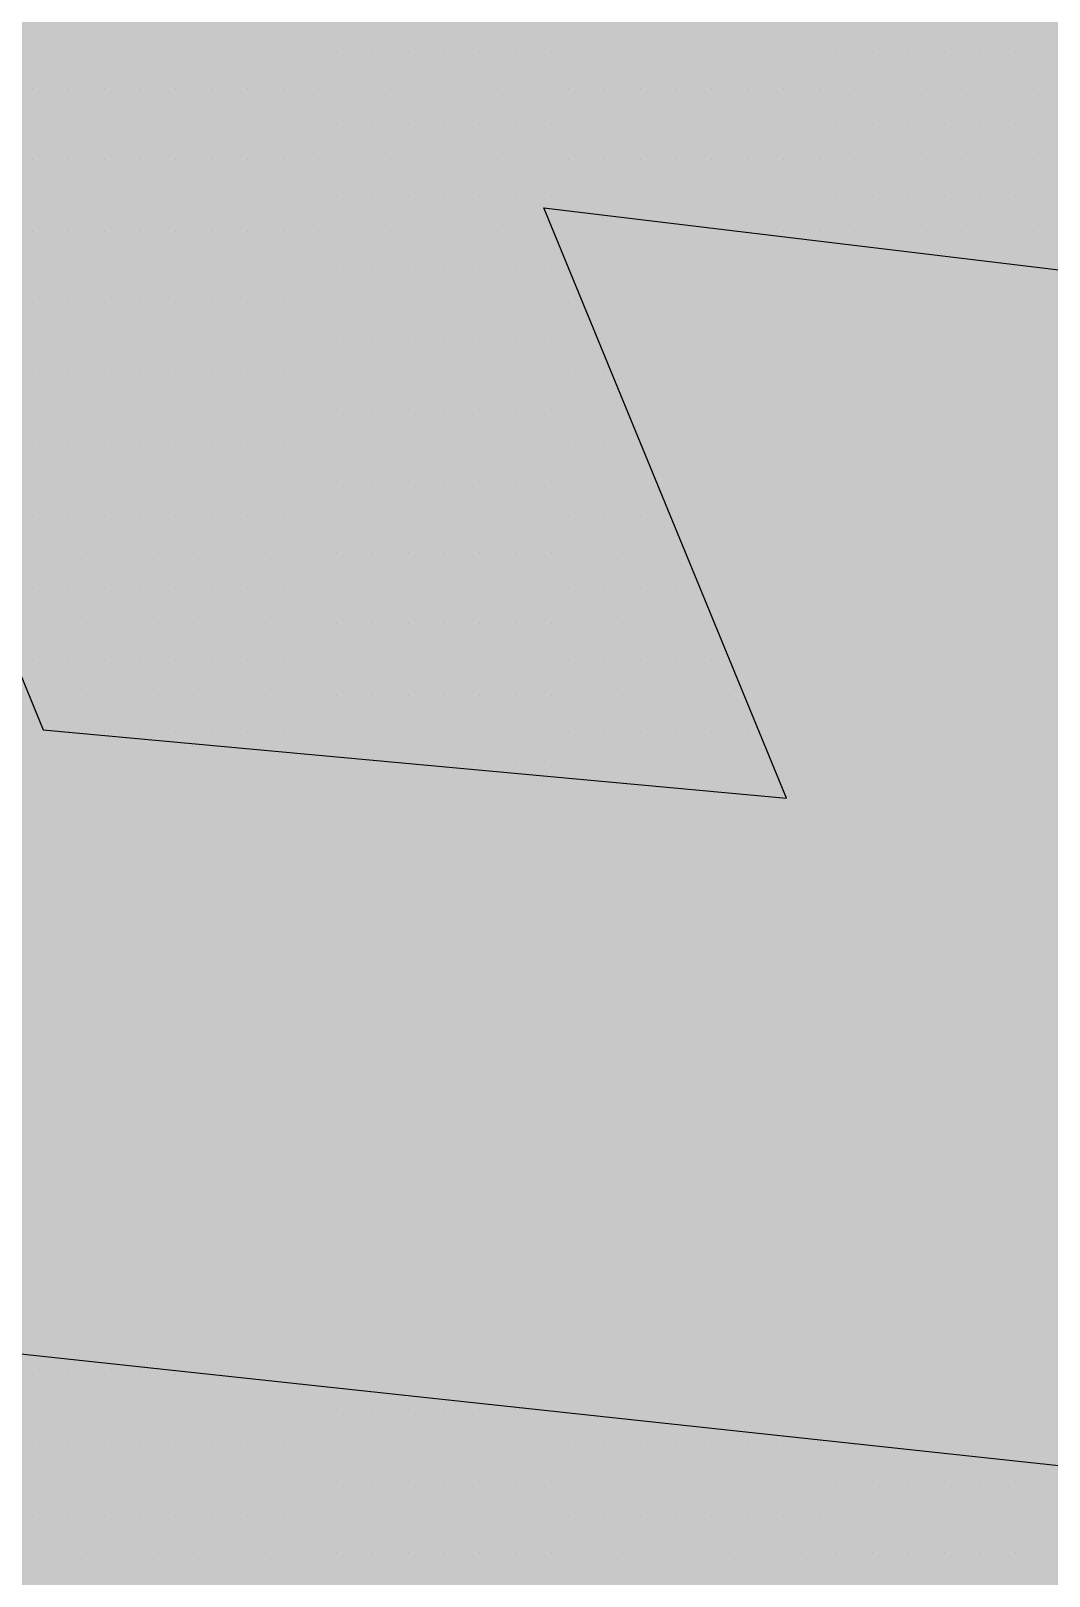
# Paper-space layout 'Layout1' of a CAD drawing. Extents: x -43 to 2298, y -18 to 768.
# Drawn here: x 144.952 to 146.521, y 257.531 to 259.912 of the extents above; entities that cross this region are included whole.
import ezdxf

# ---------------------------------------------------------------- set-up
doc = ezdxf.new("R2010")
doc.units = 0
doc.header["$LTSCALE"] = 2
doc.linetypes.add('CACHEX2', pattern=[0.75, 0.5, -0.25])
doc.layers.add('CARTOUCHE', color=7, linetype='Continuous')
doc.layers.add('LOGO', color=7, linetype='Continuous')

# ---------------------------------------------------------------- blocks, each defined once
blk = doc.blocks.new('A$C715108E3')
at = {"layer": 'LOGO', "color": 131}
for p, q in [((-1.6721, -16.909), (-1.6721, -16.909)), ((-1.5806, -16.909), (-1.5806, -16.909)), ((-1.4888, -16.909), (-1.4888, -16.909)), ((-1.397, -16.909), (-1.397, -16.909)), ((-1.3051, -16.909), (-1.3051, -16.909)), ((-1.2137, -16.909), (-1.2137, -16.909)), ((-1.1219, -16.909), (-1.1219, -16.909)), ((-1.0298, -16.909), (-1.0298, -16.909)), ((-0.9386, -16.909), (-0.9386, -16.909)), ((-0.8465, -16.909), (-0.8465, -16.909)), ((-0.7549, -16.909), (-0.7549, -16.909)), ((-0.6633, -16.909), (-0.6633, -16.909)), ((-0.5712, -16.909), (-0.5712, -16.909)), ((-0.4796, -16.909), (-0.4796, -16.909)), ((-0.3879, -16.909), (-0.3879, -16.909)), ((-0.2963, -16.909), (-0.2963, -16.909)), ((-0.2043, -16.909), (-0.2043, -16.909)), ((-0.1124, -16.909), (-0.1124, -16.909)), ((-0.0212, -16.909), (-0.0212, -16.909)), ((0.0708, -16.909), (0.0708, -16.909)), ((0.1627, -16.909), (0.1627, -16.909)), ((0.2541, -16.909), (0.2541, -16.909)), ((0.346, -16.909), (0.346, -16.909)), ((0.4378, -16.909), (0.4378, -16.909)), ((0.5293, -16.909), (0.5293, -16.909)), ((0.6211, -16.909), (0.6211, -16.909)), ((0.7131, -16.909), (0.7131, -16.909)), ((0.8044, -16.909), (0.8044, -16.909)), ((-1.7182, -17.0003), (-1.7182, -17.0003)), ((-1.6264, -17.0003), (-1.6264, -17.0003)), ((-1.5345, -17.0003), (-1.5345, -17.0003)), ((-1.4427, -17.0003), (-1.4427, -17.0003)), ((-1.3512, -17.0003), (-1.3512, -17.0003)), ((-1.2594, -17.0003), (-1.2594, -17.0003)), ((-1.1674, -17.0003), (-1.1674, -17.0003)), ((-1.0761, -17.0003), (-1.0761, -17.0003)), ((-0.9841, -17.0003), (-0.9841, -17.0003)), ((-0.8921, -17.0003), (-0.8921, -17.0003)), ((-0.801, -17.0003), (-0.801, -17.0003)), ((-0.709, -17.0003), (-0.709, -17.0003)), ((-0.6173, -17.0003), (-0.6173, -17.0003)), ((-0.5257, -17.0003), (-0.5257, -17.0003)), ((-0.434, -17.0003), (-0.434, -17.0003)), ((-0.342, -17.0003), (-0.342, -17.0003)), ((-0.2508, -17.0003), (-0.2508, -17.0003)), ((-0.1587, -17.0003), (-0.1587, -17.0003)), ((-0.0667, -17.0003), (-0.0667, -17.0003)), ((0.0251, -17.0003), (0.0251, -17.0003)), ((0.1166, -17.0003), (0.1166, -17.0003)), ((0.2084, -17.0003), (0.2084, -17.0003)), ((0.3002, -17.0003), (0.3002, -17.0003)), ((0.3917, -17.0003), (0.3917, -17.0003)), ((0.4835, -17.0003), (0.4835, -17.0003)), ((0.5755, -17.0003), (0.5755, -17.0003)), ((0.6668, -17.0003), (0.6668, -17.0003)), ((0.7588, -17.0003), (0.7588, -17.0003)), ((0.8507, -17.0003), (0.8507, -17.0003)), ((-1.6721, -17.0928), (-1.6721, -17.0928)), ((-1.5806, -17.0928), (-1.5806, -17.0928)), ((-1.4888, -17.0928), (-1.4888, -17.0928)), ((-1.397, -17.0928), (-1.397, -17.0928)), ((-1.3051, -17.0928), (-1.3051, -17.0928)), ((-1.2137, -17.0928), (-1.2137, -17.0928)), ((-1.1219, -17.0928), (-1.1219, -17.0928)), ((-1.0298, -17.0928), (-1.0298, -17.0928)), ((-0.9386, -17.0928), (-0.9386, -17.0928)), ((-0.8465, -17.0928), (-0.8465, -17.0928)), ((-0.7549, -17.0928), (-0.7549, -17.0928)), ((-0.6633, -17.0928), (-0.6633, -17.0928)), ((-0.5712, -17.0928), (-0.5712, -17.0928)), ((-0.4796, -17.0928), (-0.4796, -17.0928)), ((-0.3879, -17.0928), (-0.3879, -17.0928)), ((-0.2963, -17.0928), (-0.2963, -17.0928)), ((-0.2043, -17.0928), (-0.2043, -17.0928)), ((-0.1124, -17.0928), (-0.1124, -17.0928)), ((-0.0212, -17.0928), (-0.0212, -17.0928)), ((0.0708, -17.0928), (0.0708, -17.0928)), ((0.1627, -17.0928), (0.1627, -17.0928)), ((0.2541, -17.0928), (0.2541, -17.0928)), ((0.346, -17.0928), (0.346, -17.0928)), ((0.4378, -17.0928), (0.4378, -17.0928)), ((0.5293, -17.0928), (0.5293, -17.0928)), ((0.6211, -17.0928), (0.6211, -17.0928)), ((0.7131, -17.0928), (0.7131, -17.0928)), ((0.8044, -17.0928), (0.8044, -17.0928)), ((-1.7182, -17.1843), (-1.7182, -17.1843)), ((-1.6264, -17.1843), (-1.6264, -17.1843)), ((-1.5345, -17.1843), (-1.5345, -17.1843)), ((-1.4427, -17.1843), (-1.4427, -17.1843)), ((-1.3512, -17.1843), (-1.3512, -17.1843)), ((-1.2594, -17.1843), (-1.2594, -17.1843)), ((-1.1674, -17.1843), (-1.1674, -17.1843)), ((-1.0761, -17.1843), (-1.0761, -17.1843)), ((-0.9841, -17.1843), (-0.9841, -17.1843)), ((-0.8921, -17.1843), (-0.8921, -17.1843)), ((-0.801, -17.1843), (-0.801, -17.1843)), ((-0.709, -17.1843), (-0.709, -17.1843)), ((-0.6173, -17.1843), (-0.6173, -17.1843)), ((-0.5257, -17.1843), (-0.5257, -17.1843)), ((-0.434, -17.1843), (-0.434, -17.1843)), ((-0.342, -17.1843), (-0.342, -17.1843)), ((-0.2508, -17.1843), (-0.2508, -17.1843)), ((-0.1587, -17.1843), (-0.1587, -17.1843)), ((-0.0667, -17.1843), (-0.0667, -17.1843)), ((0.0251, -17.1843), (0.0251, -17.1843)), ((0.1166, -17.1843), (0.1166, -17.1843)), ((0.2084, -17.1843), (0.2084, -17.1843)), ((0.3002, -17.1843), (0.3002, -17.1843)), ((0.3917, -17.1843), (0.3917, -17.1843)), ((0.4835, -17.1843), (0.4835, -17.1843)), ((0.5755, -17.1843), (0.5755, -17.1843)), ((0.6668, -17.1843), (0.6668, -17.1843)), ((0.7588, -17.1843), (0.7588, -17.1843)), ((0.8507, -17.1843), (0.8507, -17.1843)), ((-1.6721, -17.2756), (-1.6721, -17.2756)), ((-1.5806, -17.2756), (-1.5806, -17.2756)), ((-1.4888, -17.2756), (-1.4888, -17.2756)), ((-1.397, -17.2756), (-1.397, -17.2756)), ((-1.3051, -17.2756), (-1.3051, -17.2756)), ((-1.2137, -17.2756), (-1.2137, -17.2756)), ((-1.1219, -17.2756), (-1.1219, -17.2756)), ((-1.0298, -17.2756), (-1.0298, -17.2756)), ((-0.9386, -17.2756), (-0.9386, -17.2756)), ((-0.8465, -17.2756), (-0.8465, -17.2756)), ((-0.7549, -17.2756), (-0.7549, -17.2756)), ((-0.6633, -17.2756), (-0.6633, -17.2756)), ((-0.5712, -17.2756), (-0.5712, -17.2756)), ((-0.4796, -17.2756), (-0.4796, -17.2756)), ((-0.3879, -17.2756), (-0.3879, -17.2756)), ((-0.2963, -17.2756), (-0.2963, -17.2756)), ((-0.2043, -17.2756), (-0.2043, -17.2756)), ((-0.1124, -17.2756), (-0.1124, -17.2756)), ((-0.0212, -17.2756), (-0.0212, -17.2756)), ((0.0708, -17.2756), (0.0708, -17.2756)), ((0.1627, -17.2756), (0.1627, -17.2756)), ((0.2541, -17.2756), (0.2541, -17.2756)), ((0.346, -17.2756), (0.346, -17.2756)), ((0.4378, -17.2756), (0.4378, -17.2756)), ((0.5293, -17.2756), (0.5293, -17.2756)), ((0.6211, -17.2756), (0.6211, -17.2756)), ((0.7131, -17.2756), (0.7131, -17.2756)), ((0.8044, -17.2756), (0.8044, -17.2756)), ((-1.7182, -17.368), (-1.7182, -17.368)), ((-1.6264, -17.368), (-1.6264, -17.368)), ((-1.5345, -17.368), (-1.5345, -17.368)), ((-1.4427, -17.368), (-1.4427, -17.368)), ((-1.3512, -17.368), (-1.3512, -17.368)), ((-1.2594, -17.368), (-1.2594, -17.368)), ((-1.1674, -17.368), (-1.1674, -17.368)), ((-1.0761, -17.368), (-1.0761, -17.368)), ((-0.9841, -17.368), (-0.9841, -17.368)), ((-0.8921, -17.368), (-0.8921, -17.368)), ((-0.801, -17.368), (-0.801, -17.368)), ((-0.709, -17.368), (-0.709, -17.368)), ((-0.6173, -17.368), (-0.6173, -17.368)), ((-0.5257, -17.368), (-0.5257, -17.368)), ((-0.434, -17.368), (-0.434, -17.368)), ((0.0871, -17.368), (0.0871, -17.368)), ((0.1166, -17.368), (0.1166, -17.368)), ((0.2084, -17.368), (0.2084, -17.368)), ((0.3002, -17.368), (0.3002, -17.368)), ((0.3917, -17.368), (0.3917, -17.368)), ((0.4835, -17.368), (0.4835, -17.368)), ((0.5755, -17.368), (0.5755, -17.368)), ((0.6668, -17.368), (0.6668, -17.368)), ((0.7588, -17.368), (0.7588, -17.368)), ((0.8507, -17.368), (0.8507, -17.368)), ((-1.6721, -17.4592), (-1.6721, -17.4592)), ((-1.5806, -17.4592), (-1.5806, -17.4592)), ((-1.4888, -17.4592), (-1.4888, -17.4592)), ((-1.397, -17.4592), (-1.397, -17.4592)), ((-1.3051, -17.4592), (-1.3051, -17.4592)), ((-1.2137, -17.4592), (-1.2137, -17.4592)), ((-1.1219, -17.4592), (-1.1219, -17.4592)), ((-1.0298, -17.4592), (-1.0298, -17.4592)), ((-0.9386, -17.4592), (-0.9386, -17.4592)), ((-0.8465, -17.4592), (-0.8465, -17.4592)), ((-0.7549, -17.4592), (-0.7549, -17.4592)), ((-0.6633, -17.4592), (-0.6633, -17.4592)), ((-0.5712, -17.4592), (-0.5712, -17.4592)), ((-0.4796, -17.4592), (-0.4796, -17.4592)), ((-0.3879, -17.4592), (-0.3879, -17.4592)), ((0.8516, -17.4592), (0.8516, -17.4592)), ((-1.7182, -17.5507), (-1.7182, -17.5507)), ((-1.6264, -17.5507), (-1.6264, -17.5507)), ((-1.5345, -17.5507), (-1.5345, -17.5507)), ((-1.4427, -17.5507), (-1.4427, -17.5507)), ((-1.3512, -17.5507), (-1.3512, -17.5507)), ((-1.2594, -17.5507), (-1.2594, -17.5507)), ((-1.1674, -17.5507), (-1.1674, -17.5507)), ((-1.0761, -17.5507), (-1.0761, -17.5507)), ((-0.9841, -17.5507), (-0.9841, -17.5507)), ((-0.8921, -17.5507), (-0.8921, -17.5507)), ((-0.801, -17.5507), (-0.801, -17.5507)), ((-0.709, -17.5507), (-0.709, -17.5507)), ((-0.6173, -17.5507), (-0.6173, -17.5507)), ((-0.5257, -17.5507), (-0.5257, -17.5507)), ((-0.434, -17.5507), (-0.434, -17.5507)), ((-0.342, -17.5507), (-0.342, -17.5507)), ((-1.6721, -17.6431), (-1.6721, -17.6431)), ((-1.5806, -17.6431), (-1.5806, -17.6431)), ((-1.4888, -17.6431), (-1.4888, -17.6431)), ((-1.397, -17.6431), (-1.397, -17.6431)), ((-1.3051, -17.6431), (-1.3051, -17.6431)), ((-1.2137, -17.6431), (-1.2137, -17.6431)), ((-1.1219, -17.6431), (-1.1219, -17.6431)), ((-1.0298, -17.6431), (-1.0298, -17.6431)), ((-0.9386, -17.6431), (-0.9386, -17.6431)), ((-0.8465, -17.6431), (-0.8465, -17.6431)), ((-0.7549, -17.6431), (-0.7549, -17.6431)), ((-0.6633, -17.6431), (-0.6633, -17.6431)), ((-0.5712, -17.6431), (-0.5712, -17.6431)), ((-0.4796, -17.6431), (-0.4796, -17.6431)), ((-0.3879, -17.6431), (-0.3879, -17.6431)), ((-0.2963, -17.6431), (-0.2963, -17.6431)), ((-1.7182, -17.7343), (-1.7182, -17.7343)), ((-1.6264, -17.7343), (-1.6264, -17.7343)), ((-1.5345, -17.7343), (-1.5345, -17.7343)), ((-1.4427, -17.7343), (-1.4427, -17.7343)), ((-1.3512, -17.7343), (-1.3512, -17.7343)), ((-1.2594, -17.7343), (-1.2594, -17.7343)), ((-1.1674, -17.7343), (-1.1674, -17.7343)), ((-1.0761, -17.7343), (-1.0761, -17.7343)), ((-0.9841, -17.7343), (-0.9841, -17.7343)), ((-0.8921, -17.7343), (-0.8921, -17.7343)), ((-0.801, -17.7343), (-0.801, -17.7343)), ((-0.709, -17.7343), (-0.709, -17.7343)), ((-0.6173, -17.7343), (-0.6173, -17.7343)), ((-0.5257, -17.7343), (-0.5257, -17.7343)), ((-0.434, -17.7343), (-0.434, -17.7343)), ((-0.342, -17.7343), (-0.342, -17.7343)), ((-0.2508, -17.7343), (-0.2508, -17.7343)), ((-1.6721, -17.8258), (-1.6721, -17.8258)), ((-1.5806, -17.8258), (-1.5806, -17.8258)), ((-1.4888, -17.8258), (-1.4888, -17.8258)), ((-1.397, -17.8258), (-1.397, -17.8258)), ((-1.3051, -17.8258), (-1.3051, -17.8258)), ((-1.2137, -17.8258), (-1.2137, -17.8258)), ((-1.1219, -17.8258), (-1.1219, -17.8258)), ((-1.0298, -17.8258), (-1.0298, -17.8258)), ((-0.9386, -17.8258), (-0.9386, -17.8258)), ((-0.8465, -17.8258), (-0.8465, -17.8258)), ((-0.7549, -17.8258), (-0.7549, -17.8258)), ((-0.6633, -17.8258), (-0.6633, -17.8258)), ((-0.5712, -17.8258), (-0.5712, -17.8258)), ((-0.4796, -17.8258), (-0.4796, -17.8258)), ((-0.3879, -17.8258), (-0.3879, -17.8258)), ((-0.2963, -17.8258), (-0.2963, -17.8258)), ((-0.2043, -17.8258), (-0.2043, -17.8258)), ((-1.7182, -17.9182), (-1.7182, -17.9182)), ((-1.6264, -17.9182), (-1.6264, -17.9182)), ((-1.5345, -17.9182), (-1.5345, -17.9182)), ((-1.4427, -17.9182), (-1.4427, -17.9182)), ((-1.3512, -17.9182), (-1.3512, -17.9182)), ((-1.2594, -17.9182), (-1.2594, -17.9182)), ((-1.1674, -17.9182), (-1.1674, -17.9182)), ((-1.0761, -17.9182), (-1.0761, -17.9182)), ((-0.9841, -17.9182), (-0.9841, -17.9182)), ((-0.8921, -17.9182), (-0.8921, -17.9182)), ((-0.801, -17.9182), (-0.801, -17.9182)), ((-0.709, -17.9182), (-0.709, -17.9182)), ((-0.6173, -17.9182), (-0.6173, -17.9182)), ((-0.5257, -17.9182), (-0.5257, -17.9182)), ((-0.434, -17.9182), (-0.434, -17.9182)), ((-0.342, -17.9182), (-0.342, -17.9182)), ((-0.2508, -17.9182), (-0.2508, -17.9182)), ((-0.1587, -17.9182), (-0.1587, -17.9182)), ((-1.6721, -18.0097), (-1.6721, -18.0097)), ((-1.5806, -18.0097), (-1.5806, -18.0097)), ((-1.4888, -18.0097), (-1.4888, -18.0097)), ((-1.397, -18.0097), (-1.397, -18.0097)), ((-1.3051, -18.0097), (-1.3051, -18.0097)), ((-1.2137, -18.0097), (-1.2137, -18.0097)), ((-1.1219, -18.0097), (-1.1219, -18.0097)), ((-1.0298, -18.0097), (-1.0298, -18.0097)), ((-0.9386, -18.0097), (-0.9386, -18.0097)), ((-0.8465, -18.0097), (-0.8465, -18.0097)), ((-0.7549, -18.0097), (-0.7549, -18.0097)), ((-0.6633, -18.0097), (-0.6633, -18.0097)), ((-0.5712, -18.0097), (-0.5712, -18.0097)), ((-0.4796, -18.0097), (-0.4796, -18.0097)), ((-0.3879, -18.0097), (-0.3879, -18.0097)), ((-0.2963, -18.0097), (-0.2963, -18.0097)), ((-0.2043, -18.0097), (-0.2043, -18.0097)), ((-1.7182, -18.1009), (-1.7182, -18.1009)), ((-1.6264, -18.1009), (-1.6264, -18.1009)), ((-1.5345, -18.1009), (-1.5345, -18.1009)), ((-1.4427, -18.1009), (-1.4427, -18.1009)), ((-1.3512, -18.1009), (-1.3512, -18.1009)), ((-1.2594, -18.1009), (-1.2594, -18.1009)), ((-1.1674, -18.1009), (-1.1674, -18.1009)), ((-1.0761, -18.1009), (-1.0761, -18.1009)), ((-0.9841, -18.1009), (-0.9841, -18.1009)), ((-0.8921, -18.1009), (-0.8921, -18.1009)), ((-0.801, -18.1009), (-0.801, -18.1009)), ((-0.709, -18.1009), (-0.709, -18.1009)), ((-0.6173, -18.1009), (-0.6173, -18.1009)), ((-0.5257, -18.1009), (-0.5257, -18.1009)), ((-0.434, -18.1009), (-0.434, -18.1009)), ((-0.342, -18.1009), (-0.342, -18.1009)), ((-0.2508, -18.1009), (-0.2508, -18.1009)), ((-0.1587, -18.1009), (-0.1587, -18.1009)), ((-1.6721, -18.1933), (-1.6721, -18.1933)), ((-1.5806, -18.1933), (-1.5806, -18.1933)), ((-1.4888, -18.1933), (-1.4888, -18.1933)), ((-1.397, -18.1933), (-1.397, -18.1933)), ((-1.3051, -18.1933), (-1.3051, -18.1933)), ((-1.2137, -18.1933), (-1.2137, -18.1933)), ((-1.1219, -18.1933), (-1.1219, -18.1933)), ((-1.0298, -18.1933), (-1.0298, -18.1933)), ((-0.9386, -18.1933), (-0.9386, -18.1933)), ((-0.8465, -18.1933), (-0.8465, -18.1933)), ((-0.7549, -18.1933), (-0.7549, -18.1933)), ((-0.6633, -18.1933), (-0.6633, -18.1933)), ((-0.5712, -18.1933), (-0.5712, -18.1933)), ((-0.4796, -18.1933), (-0.4796, -18.1933)), ((-0.3879, -18.1933), (-0.3879, -18.1933)), ((-0.2963, -18.1933), (-0.2963, -18.1933)), ((-0.2043, -18.1933), (-0.2043, -18.1933)), ((-0.1124, -18.1933), (-0.1124, -18.1933)), ((-1.7182, -18.2848), (-1.7182, -18.2848)), ((-1.6264, -18.2848), (-1.6264, -18.2848)), ((-1.5345, -18.2848), (-1.5345, -18.2848)), ((-1.4427, -18.2848), (-1.4427, -18.2848)), ((-1.3512, -18.2848), (-1.3512, -18.2848)), ((-1.2594, -18.2848), (-1.2594, -18.2848)), ((-1.1674, -18.2848), (-1.1674, -18.2848)), ((-1.0761, -18.2848), (-1.0761, -18.2848)), ((-0.9841, -18.2848), (-0.9841, -18.2848)), ((-0.8921, -18.2848), (-0.8921, -18.2848)), ((-0.801, -18.2848), (-0.801, -18.2848)), ((-0.709, -18.2848), (-0.709, -18.2848)), ((-0.6173, -18.2848), (-0.6173, -18.2848)), ((-0.5257, -18.2848), (-0.5257, -18.2848)), ((-0.434, -18.2848), (-0.434, -18.2848)), ((-0.342, -18.2848), (-0.342, -18.2848)), ((-0.2508, -18.2848), (-0.2508, -18.2848)), ((-0.1587, -18.2848), (-0.1587, -18.2848)), ((-0.0667, -18.2848), (-0.0667, -18.2848)), ((-1.6721, -18.3761), (-1.6721, -18.3761)), ((-1.5806, -18.3761), (-1.5806, -18.3761)), ((-1.4888, -18.3761), (-1.4888, -18.3761)), ((-1.397, -18.3761), (-1.397, -18.3761)), ((-1.3051, -18.3761), (-1.3051, -18.3761)), ((-1.2137, -18.3761), (-1.2137, -18.3761)), ((-1.1219, -18.3761), (-1.1219, -18.3761)), ((-1.0298, -18.3761), (-1.0298, -18.3761)), ((-0.9386, -18.3761), (-0.9386, -18.3761)), ((-0.8465, -18.3761), (-0.8465, -18.3761)), ((-0.7549, -18.3761), (-0.7549, -18.3761)), ((-0.6633, -18.3761), (-0.6633, -18.3761)), ((-0.5712, -18.3761), (-0.5712, -18.3761)), ((-0.4796, -18.3761), (-0.4796, -18.3761)), ((-0.3879, -18.3761), (-0.3879, -18.3761)), ((-0.2963, -18.3761), (-0.2963, -18.3761)), ((-0.2043, -18.3761), (-0.2043, -18.3761)), ((-0.1124, -18.3761), (-0.1124, -18.3761)), ((-0.0212, -18.3761), (-0.0212, -18.3761)), ((-1.7182, -18.4684), (-1.7182, -18.4684)), ((-1.6264, -18.4684), (-1.6264, -18.4684)), ((-1.5345, -18.4684), (-1.5345, -18.4684)), ((-1.4427, -18.4684), (-1.4427, -18.4684)), ((-1.3512, -18.4684), (-1.3512, -18.4684)), ((-1.2594, -18.4684), (-1.2594, -18.4684)), ((-1.1674, -18.4684), (-1.1674, -18.4684)), ((-1.0761, -18.4684), (-1.0761, -18.4684)), ((-0.9841, -18.4684), (-0.9841, -18.4684)), ((-0.8921, -18.4684), (-0.8921, -18.4684)), ((-0.801, -18.4684), (-0.801, -18.4684)), ((-0.709, -18.4684), (-0.709, -18.4684)), ((-0.6173, -18.4684), (-0.6173, -18.4684)), ((-0.5257, -18.4684), (-0.5257, -18.4684)), ((-0.434, -18.4684), (-0.434, -18.4684)), ((-0.342, -18.4684), (-0.342, -18.4684)), ((-0.2508, -18.4684), (-0.2508, -18.4684)), ((-0.1587, -18.4684), (-0.1587, -18.4684)), ((-0.0667, -18.4684), (-0.0667, -18.4684)), ((0.0251, -18.4684), (0.0251, -18.4684)), ((-1.6721, -18.5599), (-1.6721, -18.5599)), ((-1.5806, -18.5599), (-1.5806, -18.5599)), ((-1.4888, -18.5599), (-1.4888, -18.5599)), ((-1.397, -18.5599), (-1.397, -18.5599)), ((-1.3051, -18.5599), (-1.3051, -18.5599)), ((-1.2137, -18.5599), (-1.2137, -18.5599)), ((-1.1219, -18.5599), (-1.1219, -18.5599)), ((-1.0298, -18.5599), (-1.0298, -18.5599)), ((-0.9386, -18.5599), (-0.9386, -18.5599)), ((-0.8465, -18.5599), (-0.8465, -18.5599)), ((-0.7549, -18.5599), (-0.7549, -18.5599)), ((-0.6633, -18.5599), (-0.6633, -18.5599)), ((-0.5712, -18.5599), (-0.5712, -18.5599)), ((-0.4796, -18.5599), (-0.4796, -18.5599)), ((-0.3879, -18.5599), (-0.3879, -18.5599)), ((-0.2963, -18.5599), (-0.2963, -18.5599)), ((-0.2043, -18.5599), (-0.2043, -18.5599)), ((-0.1124, -18.5599), (-0.1124, -18.5599)), ((-0.0212, -18.5599), (-0.0212, -18.5599)), ((0.0708, -18.5599), (0.0708, -18.5599)), ((-1.6492, -18.6525), (-1.6492, -18.6525)), ((-1.6264, -18.6525), (-1.6264, -18.6525)), ((-1.5345, -18.6525), (-1.5345, -18.6525)), ((-1.4427, -18.6525), (-1.4427, -18.6525)), ((-1.3512, -18.6525), (-1.3512, -18.6525)), ((-1.2594, -18.6525), (-1.2594, -18.6525)), ((-1.1674, -18.6525), (-1.1674, -18.6525)), ((-1.0761, -18.6525), (-1.0761, -18.6525)), ((-0.9841, -18.6525), (-0.9841, -18.6525)), ((-0.8921, -18.6525), (-0.8921, -18.6525)), ((-0.801, -18.6525), (-0.801, -18.6525)), ((-0.709, -18.6525), (-0.709, -18.6525)), ((-0.6173, -18.6525), (-0.6173, -18.6525)), ((-0.5257, -18.6525), (-0.5257, -18.6525)), ((-0.434, -18.6525), (-0.434, -18.6525)), ((-0.342, -18.6525), (-0.342, -18.6525)), ((-0.2508, -18.6525), (-0.2508, -18.6525)), ((-0.1587, -18.6525), (-0.1587, -18.6525)), ((-0.0667, -18.6525), (-0.0667, -18.6525)), ((0.0251, -18.6525), (0.0251, -18.6525)), ((0.1166, -18.6525), (0.1166, -18.6525)), ((-0.6535, -18.7438), (-0.6535, -18.7438)), ((-0.5712, -18.7438), (-0.5712, -18.7438)), ((-0.4796, -18.7438), (-0.4796, -18.7438)), ((-0.3879, -18.7438), (-0.3879, -18.7438)), ((-0.2963, -18.7438), (-0.2963, -18.7438)), ((-0.2043, -18.7438), (-0.2043, -18.7438)), ((-0.1124, -18.7438), (-0.1124, -18.7438)), ((-0.0212, -18.7438), (-0.0212, -18.7438)), ((0.0708, -18.7438), (0.0708, -18.7438)), ((0.1627, -18.7438), (0.1627, -18.7438)), ((-1.7182, -20.3034), (-1.7182, -20.3034)), ((-1.6264, -20.3034), (-1.6264, -20.3034)), ((-1.5345, -20.3034), (-1.5345, -20.3034)), ((-1.4427, -20.3034), (-1.4427, -20.3034)), ((-1.3512, -20.3034), (-1.3512, -20.3034)), ((-1.6721, -20.3947), (-1.6721, -20.3947)), ((-1.5806, -20.3947), (-1.5806, -20.3947)), ((-1.4888, -20.3947), (-1.4888, -20.3947)), ((-1.397, -20.3947), (-1.397, -20.3947)), ((-1.3051, -20.3947), (-1.3051, -20.3947)), ((-1.2137, -20.3947), (-1.2137, -20.3947)), ((-1.1219, -20.3947), (-1.1219, -20.3947)), ((-1.0298, -20.3947), (-1.0298, -20.3947)), ((-0.9386, -20.3947), (-0.9386, -20.3947)), ((-0.8465, -20.3947), (-0.8465, -20.3947)), ((-0.7549, -20.3947), (-0.7549, -20.3947)), ((-0.6633, -20.3947), (-0.6633, -20.3947)), ((-0.5712, -20.3947), (-0.5712, -20.3947)), ((-0.4796, -20.3947), (-0.4796, -20.3947)), ((-1.7182, -20.4861), (-1.7182, -20.4861)), ((-1.6264, -20.4861), (-1.6264, -20.4861)), ((-1.5345, -20.4861), (-1.5345, -20.4861)), ((-1.4427, -20.4861), (-1.4427, -20.4861)), ((-1.3512, -20.4861), (-1.3512, -20.4861)), ((-1.2594, -20.4861), (-1.2594, -20.4861)), ((-1.1674, -20.4861), (-1.1674, -20.4861)), ((-1.0761, -20.4861), (-1.0761, -20.4861)), ((-0.9841, -20.4861), (-0.9841, -20.4861)), ((-0.8921, -20.4861), (-0.8921, -20.4861)), ((-0.801, -20.4861), (-0.801, -20.4861)), ((-0.709, -20.4861), (-0.709, -20.4861)), ((-0.6173, -20.4861), (-0.6173, -20.4861)), ((-0.5257, -20.4861), (-0.5257, -20.4861)), ((-0.434, -20.4861), (-0.434, -20.4861)), ((-0.342, -20.4861), (-0.342, -20.4861)), ((-0.2508, -20.4861), (-0.2508, -20.4861)), ((-0.1587, -20.4861), (-0.1587, -20.4861)), ((-0.0667, -20.4861), (-0.0667, -20.4861)), ((0.0251, -20.4861), (0.0251, -20.4861)), ((0.1166, -20.4861), (0.1166, -20.4861)), ((0.2084, -20.4861), (0.2084, -20.4861)), ((0.3002, -20.4861), (0.3002, -20.4861)), ((0.3917, -20.4861), (0.3917, -20.4861)), ((-1.6721, -20.5785), (-1.6721, -20.5785)), ((-1.5806, -20.5785), (-1.5806, -20.5785)), ((-1.4888, -20.5785), (-1.4888, -20.5785)), ((-1.397, -20.5785), (-1.397, -20.5785)), ((-1.3051, -20.5785), (-1.3051, -20.5785)), ((-1.2137, -20.5785), (-1.2137, -20.5785)), ((-1.1219, -20.5785), (-1.1219, -20.5785)), ((-1.0298, -20.5785), (-1.0298, -20.5785)), ((-0.9386, -20.5785), (-0.9386, -20.5785)), ((-0.8465, -20.5785), (-0.8465, -20.5785)), ((-0.7549, -20.5785), (-0.7549, -20.5785)), ((-0.6633, -20.5785), (-0.6633, -20.5785)), ((-0.5712, -20.5785), (-0.5712, -20.5785)), ((-0.4796, -20.5785), (-0.4796, -20.5785)), ((-0.3879, -20.5785), (-0.3879, -20.5785)), ((-0.2963, -20.5785), (-0.2963, -20.5785)), ((-0.2043, -20.5785), (-0.2043, -20.5785)), ((-0.1124, -20.5785), (-0.1124, -20.5785)), ((-0.0212, -20.5785), (-0.0212, -20.5785)), ((0.0708, -20.5785), (0.0708, -20.5785)), ((0.1627, -20.5785), (0.1627, -20.5785)), ((0.2541, -20.5785), (0.2541, -20.5785)), ((0.346, -20.5785), (0.346, -20.5785)), ((0.4378, -20.5785), (0.4378, -20.5785)), ((0.5293, -20.5785), (0.5293, -20.5785)), ((0.6211, -20.5785), (0.6211, -20.5785)), ((0.7131, -20.5785), (0.7131, -20.5785)), ((0.8044, -20.5785), (0.8044, -20.5785)), ((-1.7182, -20.6698), (-1.7182, -20.6698)), ((-1.6264, -20.6698), (-1.6264, -20.6698)), ((-1.5345, -20.6698), (-1.5345, -20.6698)), ((-1.4427, -20.6698), (-1.4427, -20.6698)), ((-1.3512, -20.6698), (-1.3512, -20.6698)), ((-1.2594, -20.6698), (-1.2594, -20.6698)), ((-1.1674, -20.6698), (-1.1674, -20.6698)), ((-1.0761, -20.6698), (-1.0761, -20.6698)), ((-0.9841, -20.6698), (-0.9841, -20.6698)), ((-0.8921, -20.6698), (-0.8921, -20.6698)), ((-0.801, -20.6698), (-0.801, -20.6698)), ((-0.709, -20.6698), (-0.709, -20.6698)), ((-0.6173, -20.6698), (-0.6173, -20.6698)), ((-0.5257, -20.6698), (-0.5257, -20.6698)), ((-0.434, -20.6698), (-0.434, -20.6698)), ((-0.342, -20.6698), (-0.342, -20.6698)), ((-0.2508, -20.6698), (-0.2508, -20.6698)), ((-0.1587, -20.6698), (-0.1587, -20.6698)), ((-0.0667, -20.6698), (-0.0667, -20.6698)), ((0.0251, -20.6698), (0.0251, -20.6698)), ((0.1166, -20.6698), (0.1166, -20.6698)), ((0.2084, -20.6698), (0.2084, -20.6698)), ((0.3002, -20.6698), (0.3002, -20.6698)), ((0.3917, -20.6698), (0.3917, -20.6698)), ((0.4835, -20.6698), (0.4835, -20.6698)), ((0.5755, -20.6698), (0.5755, -20.6698)), ((0.6668, -20.6698), (0.6668, -20.6698)), ((0.7588, -20.6698), (0.7588, -20.6698)), ((0.8507, -20.6698), (0.8507, -20.6698)), ((-1.6721, -20.7613), (-1.6721, -20.7613)), ((-1.5806, -20.7613), (-1.5806, -20.7613)), ((-1.4888, -20.7613), (-1.4888, -20.7613)), ((-1.397, -20.7613), (-1.397, -20.7613)), ((-1.3051, -20.7613), (-1.3051, -20.7613)), ((-1.2137, -20.7613), (-1.2137, -20.7613)), ((-1.1219, -20.7613), (-1.1219, -20.7613)), ((-1.0298, -20.7613), (-1.0298, -20.7613)), ((-0.9386, -20.7613), (-0.9386, -20.7613)), ((-0.8465, -20.7613), (-0.8465, -20.7613)), ((-0.7549, -20.7613), (-0.7549, -20.7613)), ((-0.6633, -20.7613), (-0.6633, -20.7613)), ((-0.5712, -20.7613), (-0.5712, -20.7613)), ((-0.4796, -20.7613), (-0.4796, -20.7613)), ((-0.3879, -20.7613), (-0.3879, -20.7613)), ((-0.2963, -20.7613), (-0.2963, -20.7613)), ((-0.2043, -20.7613), (-0.2043, -20.7613)), ((-0.1124, -20.7613), (-0.1124, -20.7613)), ((-0.0212, -20.7613), (-0.0212, -20.7613)), ((0.0708, -20.7613), (0.0708, -20.7613)), ((0.1627, -20.7613), (0.1627, -20.7613)), ((0.2541, -20.7613), (0.2541, -20.7613)), ((0.346, -20.7613), (0.346, -20.7613)), ((0.4378, -20.7613), (0.4378, -20.7613)), ((0.5293, -20.7613), (0.5293, -20.7613)), ((0.6211, -20.7613), (0.6211, -20.7613)), ((0.7131, -20.7613), (0.7131, -20.7613)), ((0.8044, -20.7613), (0.8044, -20.7613))]:
    blk.add_line(p, q, dxfattribs=at)
blk.add_lwpolyline([(3.2786, -20.7927), (-3.3817, -20.0761), (-4.3053, -16.8895), (-2.3284, -17.0917), (-1.6922, -18.648), (0.2166, -18.8242), (-0.4061, -17.3082), (1.2857, -17.5115)], dxfattribs=at)
blk = doc.blocks.new('A$C581E6685')
at = {"layer": 'LOGO', "color": 32, "linetype": 'CACHEX2', "ltscale": 1.5}
blk.add_ellipse((-38.0538, 23.8138), major_axis=(-19.0311, -3.534), ratio=0.590567, dxfattribs=at)
at = {"layer": 'LOGO', "color": 32}
blk.add_ellipse((-37.6144, 23.8499), major_axis=(-13.5768, -4.2839), ratio=0.791971, dxfattribs=at)
at = {"layer": 'CARTOUCHE'}
blk.add_blockref('A$C715108E3', (-31.6739, 36.3189), dxfattribs=at)

psp = doc.layouts.get("Layout1")

# ---------------------------------------------------------------- hatches: boundary and pattern name
at = {"layer": 'CARTOUCHE', "true_color": 0xffffff}
h = psp.add_hatch(color=7, dxfattribs=at)
h.dxf.hatch_style = 1
edge = h.paths.add_edge_path()
edge.add_spline(control_points=[(127.7197, 272.4748), (127.7197, 261.5837), (127.7197, 250.6925), (127.7197, 246.8525), (131.5597, 246.8525), (177.0989, 246.8525), (222.6382, 246.8525), (226.4782, 246.8525), (226.4782, 250.6925), (226.4782, 261.5837), (226.4782, 272.4748), (226.4782, 276.3148), (222.6382, 276.3148), (177.0989, 276.3148), (131.5597, 276.3148), (127.7197, 276.3148), (127.7197, 272.4748)], knot_values=[0, 0, 0, 1, 1, 2.570796, 2.570796, 3.570796, 3.570796, 5.141593, 5.141593, 6.141593, 6.141593, 7.712389, 7.712389, 8.712389, 8.712389, 10.283185, 10.283185, 10.283185], weights=[1, 1, 1, 0.707107, 1, 1, 1, 0.707107, 1, 1, 1, 0.707107, 1, 1, 1, 0.707107, 1], degree=2, periodic=0)

# ---------------------------------------------------------------- linework, layer by layer
at = {"layer": 'CARTOUCHE'}
psp.add_rational_spline([(127.7197, 272.4748), (127.7197, 261.5837), (127.7197, 250.6925), (127.7197, 246.8525), (131.5597, 246.8525), (177.0989, 246.8525), (222.6382, 246.8525), (226.4782, 246.8525), (226.4782, 250.6925), (226.4782, 261.5837), (226.4782, 272.4748), (226.4782, 276.3148), (222.6382, 276.3148), (177.0989, 276.3148), (131.5597, 276.3148), (127.7197, 276.3148), (127.7197, 272.4748)], [1, 1, 1, 0.707106781187, 1, 1, 1, 0.707106781187, 1, 1, 1, 0.707106781187, 1, 1, 1, 0.707106781187, 1], degree=2, knots=[0, 0, 0, 1, 1, 2.570796, 2.570796, 3.570796, 3.570796, 5.141593, 5.141593, 6.141593, 6.141593, 7.712389, 7.712389, 8.712389, 8.712389, 10.283185, 10.283185, 10.283185], dxfattribs=at)

# ---------------------------------------------------------------- block references
at = {"layer": 'CARTOUCHE', "xscale": 0.6, "yscale": 0.6, "zscale": 0.6}
psp.add_blockref('A$C581E6685', (164.9904, 248.2331), dxfattribs=at)

doc.saveas('drawing.dxf')
